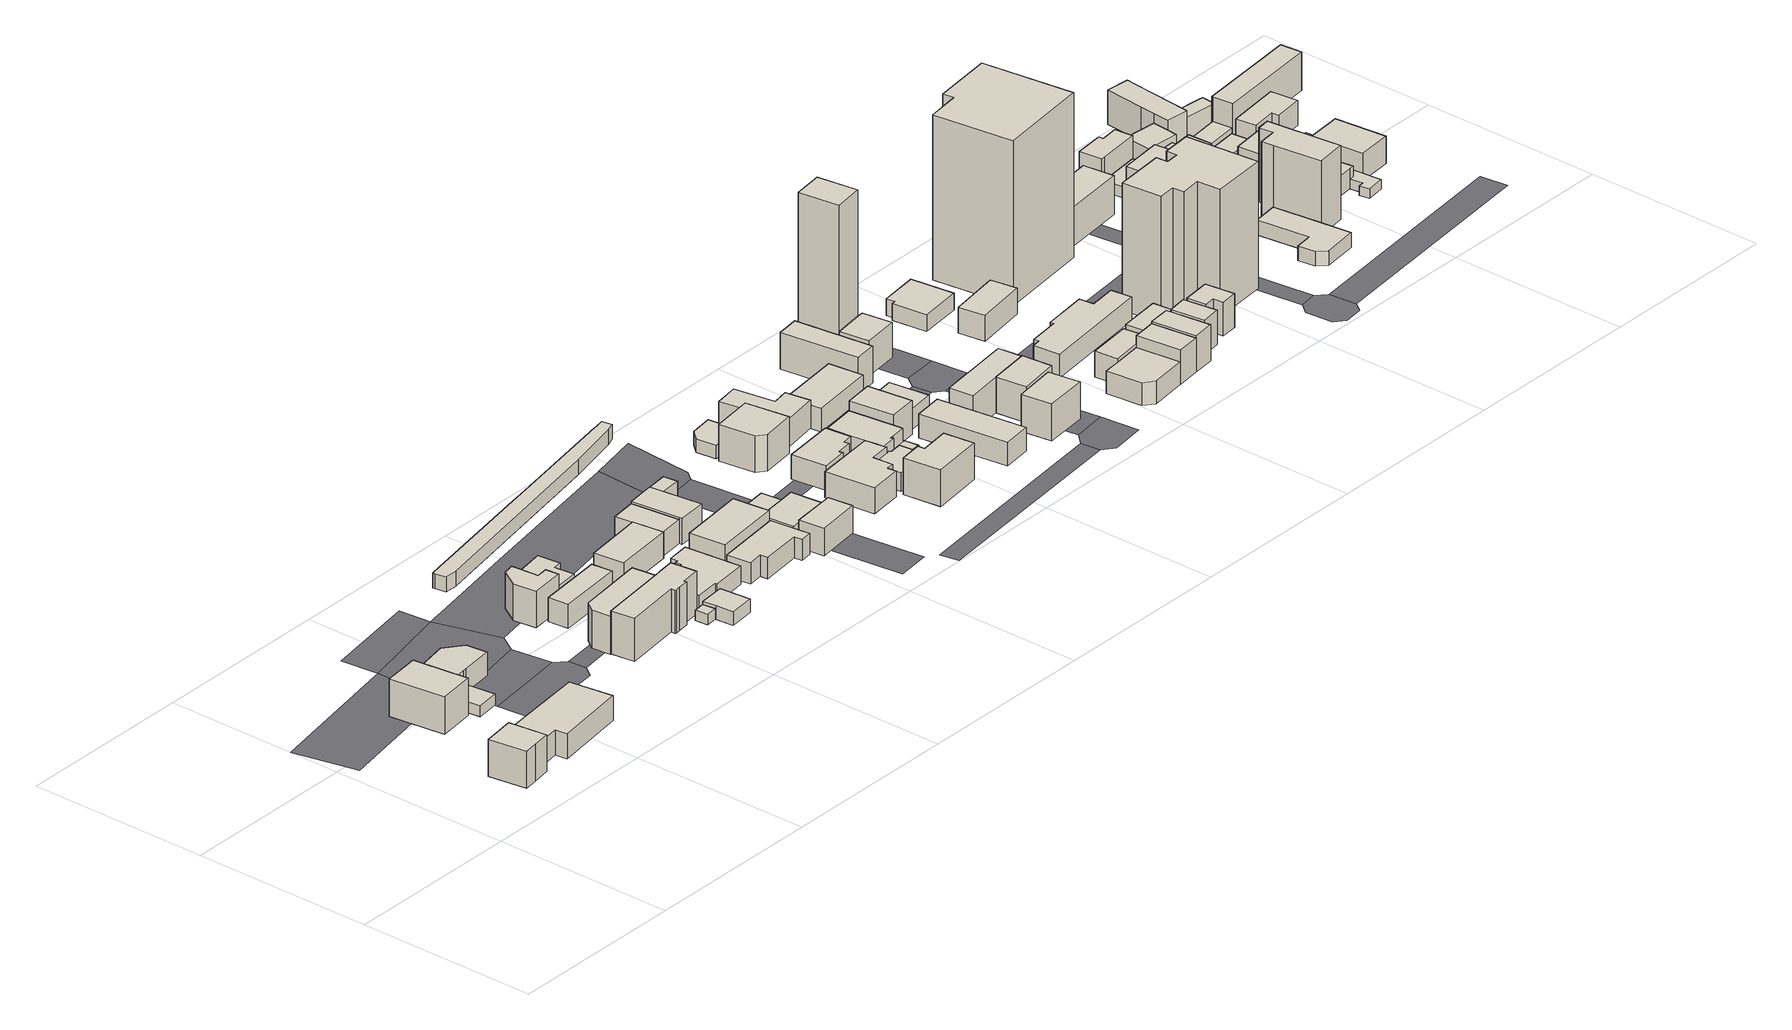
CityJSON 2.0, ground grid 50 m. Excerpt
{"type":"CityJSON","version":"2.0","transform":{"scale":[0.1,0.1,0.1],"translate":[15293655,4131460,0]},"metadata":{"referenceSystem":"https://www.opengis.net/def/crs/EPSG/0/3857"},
"CityObjects":{
"building1":{"type":"Building","attributes":{"measured_height":10.3,"year_of_construction":1984,"storeys_above_ground":3,"usage":"住宅","districts_and_zones_type":"商業地域"},"geometry":[{"type":"Solid","lod":"1","boundaries":[[[[0,1,2,3,4]],[[0,4,5,6]],[[4,3,7,5]],[[3,2,8,7]],[[2,1,9,8]],[[1,0,6,9]],[[6,5,7,8,9]]]]}]},
"building2":{"type":"Building","attributes":{"measured_height":10.4,"year_of_construction":1974,"storeys_above_ground":3,"usage":"店舗等併用住宅","districts_and_zones_type":"商業地域"},"geometry":[{"type":"Solid","lod":"1","boundaries":[[[[10,11,12,13]],[[10,13,14,15]],[[13,12,16,14]],[[12,11,17,16]],[[11,10,15,17]],[[15,14,16,17]]]]}]},
"building3":{"type":"Building","attributes":{"measured_height":7.7},"geometry":[{"type":"Solid","lod":"1","boundaries":[[[[18,19,20,21,22,23]],[[18,23,24,25]],[[23,22,26,24]],[[22,21,27,26]],[[21,20,28,27]],[[20,19,29,28]],[[19,18,25,29]],[[25,24,26,27,28,29]]]]}]},
"building4":{"type":"Building","attributes":{"measured_height":2.8,"storeys_above_ground":1,"usage":"住宅","districts_and_zones_type":"商業地域"},"geometry":[{"type":"Solid","lod":"1","boundaries":[[[[30,31,32,33,34]],[[30,34,35,36]],[[34,33,37,35]],[[33,32,38,37]],[[32,31,39,38]],[[31,30,36,39]],[[36,35,37,38,39]]]]}]},
"building5":{"type":"Building","attributes":{"measured_height":7.3},"geometry":[{"type":"Solid","lod":"1","boundaries":[[[[40,41,42,43,44,45,46,47,48]],[[40,48,49,50]],[[48,47,51,49]],[[47,46,52,51]],[[46,45,53,52]],[[45,44,54,53]],[[44,43,55,54]],[[43,42,56,55]],[[42,41,57,56]],[[41,40,50,57]],[[50,49,51,52,53,54,55,56,57]]]]}]},
"building6":{"type":"Building","attributes":{"measured_height":10.1,"storeys_above_ground":3,"usage":"商業施設","districts_and_zones_type":"商業地域"},"geometry":[{"type":"Solid","lod":"1","boundaries":[[[[58,59,60,61,62,63,64]],[[58,64,65,66]],[[64,63,67,65]],[[63,62,68,67]],[[62,61,69,68]],[[61,60,70,69]],[[60,59,71,70]],[[59,58,66,71]],[[66,65,67,68,69,70,71]]]]}]},
"building7":{"type":"Building","attributes":{"measured_height":11.2},"geometry":[{"type":"Solid","lod":"1","boundaries":[[[[72,73,74,75,76,77]],[[72,77,78,79]],[[77,76,80,78]],[[76,75,81,80]],[[75,74,82,81]],[[74,73,83,82]],[[73,72,79,83]],[[79,78,80,81,82,83]]]]}]},
"building8":{"type":"Building","attributes":{"measured_height":12.2},"geometry":[{"type":"Solid","lod":"1","boundaries":[[[[84,85,86,87,88,89,90,91,92,93,94,95]],[[84,95,96,97]],[[95,94,98,96]],[[94,93,99,98]],[[93,92,100,99]],[[92,91,101,100]],[[91,90,102,101]],[[90,89,103,102]],[[89,88,104,103]],[[88,87,105,104]],[[87,86,106,105]],[[86,85,107,106]],[[85,84,97,107]],[[97,96,98,99,100,101,102,103,104,105,106,107]]]]}]},
"building9":{"type":"Building","attributes":{"measured_height":7.1,"year_of_construction":2014,"storeys_above_ground":2,"usage":"共同住宅","districts_and_zones_type":"商業地域"},"geometry":[{"type":"Solid","lod":"1","boundaries":[[[[108,109,110,111]],[[108,111,112,113]],[[111,110,114,112]],[[110,109,115,114]],[[109,108,113,115]],[[113,112,114,115]]]]}]},
"building10":{"type":"Building","attributes":{"measured_height":9.9,"year_of_construction":1970,"storeys_above_ground":2,"usage":"住宅","districts_and_zones_type":"商業地域"},"geometry":[{"type":"Solid","lod":"1","boundaries":[[[[116,117,118,119,120,121,122,123]],[[116,123,124,125]],[[123,122,126,124]],[[122,121,127,126]],[[121,120,128,127]],[[120,119,129,128]],[[119,118,130,129]],[[118,117,131,130]],[[117,116,125,131]],[[125,124,126,127,128,129,130,131]]]]}]},
"building11":{"type":"Building","attributes":{"measured_height":3.2},"geometry":[{"type":"Solid","lod":"1","boundaries":[[[[132,133,134,135]],[[132,135,136,137]],[[135,134,138,136]],[[134,133,139,138]],[[133,132,137,139]],[[137,136,138,139]]]]}]},
"building12":{"type":"Building","attributes":{"measured_height":3.8,"year_of_construction":1967,"storeys_above_ground":2,"usage":"店舗等併用住宅","districts_and_zones_type":"商業地域"},"geometry":[{"type":"Solid","lod":"1","boundaries":[[[[140,141,142,143,144]],[[140,144,145,146]],[[144,143,147,145]],[[143,142,148,147]],[[142,141,149,148]],[[141,140,146,149]],[[146,145,147,148,149]]]]}]},
"building13":{"type":"Building","attributes":{"measured_height":7.5,"year_of_construction":1962,"storeys_above_ground":1,"usage":"店舗等併用住宅","districts_and_zones_type":"商業地域"},"geometry":[{"type":"Solid","lod":"1","boundaries":[[[[150,151,152,153,154,155,156,157,158,159]],[[150,159,160,161]],[[159,158,162,160]],[[158,157,163,162]],[[157,156,164,163]],[[156,155,165,164]],[[155,154,166,165]],[[154,153,167,166]],[[153,152,168,167]],[[152,151,169,168]],[[151,150,161,169]],[[161,160,162,163,164,165,166,167,168,169]]]]}]},
"building14":{"type":"Building","attributes":{"measured_height":7.8,"year_of_construction":1957,"storeys_above_ground":2,"usage":"店舗等併用住宅","districts_and_zones_type":"商業地域"},"geometry":[{"type":"Solid","lod":"1","boundaries":[[[[170,171,172,173]],[[170,173,174,175]],[[173,172,176,174]],[[172,171,177,176]],[[171,170,175,177]],[[175,174,176,177]]]]}]},
"building15":{"type":"Building","attributes":{"measured_height":14.4},"geometry":[{"type":"Solid","lod":"1","boundaries":[[[[178,179,180,181,182,183,184,185,186,187,188,189,190]],[[178,190,191,192]],[[190,189,193,191]],[[189,188,194,193]],[[188,187,195,194]],[[187,186,196,195]],[[186,185,197,196]],[[185,184,198,197]],[[184,183,199,198]],[[183,182,200,199]],[[182,181,201,200]],[[181,180,202,201]],[[180,179,203,202]],[[179,178,192,203]],[[192,191,193,194,195,196,197,198,199,200,201,202,203]]]]}]},
"building16":{"type":"Building","attributes":{"measured_height":7.4,"year_of_construction":1986,"storeys_above_ground":2,"usage":"住宅","districts_and_zones_type":"商業地域"},"geometry":[{"type":"Solid","lod":"1","boundaries":[[[[204,205,206,207]],[[204,207,208,209]],[[207,206,210,208]],[[206,205,211,210]],[[205,204,209,211]],[[209,208,210,211]]]]}]},
"building17":{"type":"Building","attributes":{"measured_height":7.7},"geometry":[{"type":"Solid","lod":"1","boundaries":[[[[212,213,214,215,216,217,218,219]],[[212,219,220,221]],[[219,218,222,220]],[[218,217,223,222]],[[217,216,224,223]],[[216,215,225,224]],[[215,214,226,225]],[[214,213,227,226]],[[213,212,221,227]],[[221,220,222,223,224,225,226,227]]]]}]},
"building18":{"type":"Building","attributes":{"measured_height":9.4},"geometry":[{"type":"Solid","lod":"1","boundaries":[[[[228,229,230,231]],[[228,231,232,233]],[[231,230,234,232]],[[230,229,235,234]],[[229,228,233,235]],[[233,232,234,235]]]]}]},
"building19":{"type":"Building","attributes":{"measured_height":8,"year_of_construction":1985,"storeys_above_ground":2,"usage":"住宅","districts_and_zones_type":"商業地域"},"geometry":[{"type":"Solid","lod":"1","boundaries":[[[[236,237,204,207,238]],[[236,238,239,240]],[[238,207,241,239]],[[207,204,242,241]],[[204,237,243,242]],[[237,236,240,243]],[[240,239,241,242,243]]]]}]},
"building20":{"type":"Building","attributes":{"measured_height":5.8,"storeys_above_ground":1,"usage":"住宅","districts_and_zones_type":"商業地域"},"geometry":[{"type":"Solid","lod":"1","boundaries":[[[[244,245,246,247]],[[244,247,248,249]],[[247,246,250,248]],[[246,245,251,250]],[[245,244,249,251]],[[249,248,250,251]]]]}]},
"building21":{"type":"Building","attributes":{"measured_height":8.7,"year_of_construction":2015,"storeys_above_ground":2,"usage":"住宅","districts_and_zones_type":"商業地域"},"geometry":[{"type":"Solid","lod":"1","boundaries":[[[[252,253,254,255]],[[252,255,256,257]],[[255,254,258,256]],[[254,253,259,258]],[[253,252,257,259]],[[257,256,258,259]]]]}]},
"building22":{"type":"Building","attributes":{"measured_height":6.9,"year_of_construction":1960,"storeys_above_ground":2,"usage":"住宅","districts_and_zones_type":"商業地域"},"geometry":[{"type":"Solid","lod":"1","boundaries":[[[[260,261,262,263,264,265]],[[260,265,266,267]],[[265,264,268,266]],[[264,263,269,268]],[[263,262,270,269]],[[262,261,271,270]],[[261,260,267,271]],[[267,266,268,269,270,271]]]]}]},
"building23":{"type":"Building","attributes":{"measured_height":5.5,"year_of_construction":1975,"storeys_above_ground":1,"usage":"住宅","districts_and_zones_type":"商業地域"},"geometry":[{"type":"Solid","lod":"1","boundaries":[[[[264,263,272,273]],[[264,273,274,275]],[[273,272,276,274]],[[272,263,277,276]],[[263,264,275,277]],[[275,274,276,277]]]]}]},
"building24":{"type":"Building","attributes":{"measured_height":7.3,"year_of_construction":1969,"storeys_above_ground":2,"usage":"商業施設","districts_and_zones_type":"商業地域"},"geometry":[{"type":"Solid","lod":"1","boundaries":[[[[278,279,280,281,282,283,284,285,286,287]],[[278,287,288,289]],[[287,286,290,288]],[[286,285,291,290]],[[285,284,292,291]],[[284,283,293,292]],[[283,282,294,293]],[[282,281,295,294]],[[281,280,296,295]],[[280,279,297,296]],[[279,278,289,297]],[[289,288,290,291,292,293,294,295,296,297]]]]}]},
"building25":{"type":"Building","attributes":{"measured_height":12.4,"year_of_construction":1990,"storeys_above_ground":3,"usage":"店舗等併用住宅","districts_and_zones_type":"商業地域"},"geometry":[{"type":"Solid","lod":"1","boundaries":[[[[298,299,300,301,302]],[[298,302,303,304]],[[302,301,305,303]],[[301,300,306,305]],[[300,299,307,306]],[[299,298,304,307]],[[304,303,305,306,307]]]]}]},
"building26":{"type":"Building","attributes":{"measured_height":7.2,"year_of_construction":1997,"storeys_above_ground":2,"usage":"住宅","districts_and_zones_type":"商業地域"},"geometry":[{"type":"Solid","lod":"1","boundaries":[[[[308,309,310,311,312,313,314,315,316]],[[308,316,317,318]],[[316,315,319,317]],[[315,314,320,319]],[[314,313,321,320]],[[313,312,322,321]],[[312,311,323,322]],[[311,310,324,323]],[[310,309,325,324]],[[309,308,318,325]],[[318,317,319,320,321,322,323,324,325]]]]}]},
"building27":{"type":"Building","attributes":{"measured_height":3.9,"year_of_construction":2000,"storeys_above_ground":1,"usage":"住宅","districts_and_zones_type":"商業地域"},"geometry":[{"type":"Solid","lod":"1","boundaries":[[[[326,327,328,329,330]],[[326,330,331,332]],[[330,329,333,331]],[[329,328,334,333]],[[328,327,335,334]],[[327,326,332,335]],[[332,331,333,334,335]]]]}]},
"building28":{"type":"Building","attributes":{"measured_height":10.5,"year_of_construction":1986,"storeys_above_ground":3,"usage":"住宅","districts_and_zones_type":"商業地域"},"geometry":[{"type":"Solid","lod":"1","boundaries":[[[[336,337,338,339,340,341]],[[336,341,342,343]],[[341,340,344,342]],[[340,339,345,344]],[[339,338,346,345]],[[338,337,347,346]],[[337,336,343,347]],[[343,342,344,345,346,347]]]]}]},
"building29":{"type":"Building","attributes":{"measured_height":7.2},"geometry":[{"type":"Solid","lod":"1","boundaries":[[[[348,349,350,351,352,353,354,355,356,357]],[[348,357,358,359]],[[357,356,360,358]],[[356,355,361,360]],[[355,354,362,361]],[[354,353,363,362]],[[353,352,364,363]],[[352,351,365,364]],[[351,350,366,365]],[[350,349,367,366]],[[349,348,359,367]],[[359,358,360,361,362,363,364,365,366,367]]]]}]},
"building30":{"type":"Building","attributes":{"measured_height":8.2},"geometry":[{"type":"Solid","lod":"1","boundaries":[[[[368,369,370,371,372,373,374,375,376,377,378]],[[368,378,379,380]],[[378,377,381,379]],[[377,376,382,381]],[[376,375,288,382]],[[375,374,289,288]],[[374,373,297,289]],[[373,372,383,297]],[[372,371,384,383]],[[371,370,385,384]],[[370,369,386,385]],[[369,368,380,386]],[[380,379,381,382,288,289,297,383,384,385,386]]]]}]},
"building31":{"type":"Building","attributes":{"measured_height":8.1,"year_of_construction":2000,"storeys_above_ground":2,"usage":"住宅","districts_and_zones_type":"商業地域"},"geometry":[{"type":"Solid","lod":"1","boundaries":[[[[387,388,389,390,391,392]],[[387,392,393,394]],[[392,391,395,393]],[[391,390,396,395]],[[390,389,397,396]],[[389,388,398,397]],[[388,387,394,398]],[[394,393,395,396,397,398]]]]}]},
"building32":{"type":"Building","attributes":{"measured_height":4.6,"storeys_above_ground":1,"usage":"住宅","districts_and_zones_type":"商業地域"},"geometry":[{"type":"Solid","lod":"1","boundaries":[[[[399,400,401,402,403]],[[399,403,404,405]],[[403,402,406,404]],[[402,401,407,406]],[[401,400,408,407]],[[400,399,405,408]],[[405,404,406,407,408]]]]}]},
"building33":{"type":"Building","attributes":{"measured_height":11.5,"year_of_construction":1985,"storeys_above_ground":4,"usage":"住宅","districts_and_zones_type":"商業地域"},"geometry":[{"type":"Solid","lod":"1","boundaries":[[[[409,410,411,412,413,414]],[[409,414,415,416]],[[414,413,417,415]],[[413,412,418,417]],[[412,411,419,418]],[[411,410,420,419]],[[410,409,416,420]],[[416,415,417,418,419,420]]]]}]},
"building34":{"type":"Building","attributes":{"measured_height":7.2,"year_of_construction":1997,"storeys_above_ground":2,"usage":"共同住宅","districts_and_zones_type":"商業地域"},"geometry":[{"type":"Solid","lod":"1","boundaries":[[[[421,422,423,424]],[[421,424,425,426]],[[424,423,427,425]],[[423,422,428,427]],[[422,421,426,428]],[[426,425,427,428]]]]}]},
"building35":{"type":"Building","attributes":{"measured_height":6.5,"storeys_above_ground":2,"usage":"文教厚生施設","districts_and_zones_type":"商業地域"},"geometry":[{"type":"Solid","lod":"1","boundaries":[[[[429,430,431,432]],[[429,432,433,434]],[[432,431,435,433]],[[431,430,436,435]],[[430,429,434,436]],[[434,433,435,436]]]]}]},
"building36":{"type":"Building","attributes":{"measured_height":6.7,"year_of_construction":1958,"storeys_above_ground":2,"usage":"住宅","districts_and_zones_type":"商業地域"},"geometry":[{"type":"Solid","lod":"1","boundaries":[[[[437,410,409,438]],[[437,438,439,440]],[[438,409,441,439]],[[409,410,442,441]],[[410,437,440,442]],[[440,439,441,442]]]]}]},
"building37":{"type":"Building","attributes":{"measured_height":11.5},"geometry":[{"type":"Solid","lod":"1","boundaries":[[[[443,444,445,446]],[[443,446,447,448]],[[446,445,449,447]],[[445,444,450,449]],[[444,443,448,450]],[[448,447,449,450]]]]}]},
"building38":{"type":"Building","attributes":{"measured_height":10.1,"year_of_construction":1980,"storeys_above_ground":3,"usage":"住宅","districts_and_zones_type":"商業地域"},"geometry":[{"type":"Solid","lod":"1","boundaries":[[[[451,452,453,454]],[[451,454,455,456]],[[454,453,457,455]],[[453,452,458,457]],[[452,451,456,458]],[[456,455,457,458]]]]}]},
"building39":{"type":"Building","attributes":{"measured_height":12.1,"year_of_construction":1974,"storeys_above_ground":3,"usage":"文教厚生施設","districts_and_zones_type":"商業地域"},"geometry":[{"type":"Solid","lod":"1","boundaries":[[[[459,460,461,462,463]],[[459,463,464,465]],[[463,462,466,464]],[[462,461,467,466]],[[461,460,468,467]],[[460,459,465,468]],[[465,464,466,467,468]]]]}]},
"building40":{"type":"Building","attributes":{"measured_height":10,"year_of_construction":1981,"storeys_above_ground":3,"usage":"住宅","districts_and_zones_type":"商業地域"},"geometry":[{"type":"Solid","lod":"1","boundaries":[[[[469,470,460,459]],[[469,459,471,472]],[[459,460,473,471]],[[460,470,474,473]],[[470,469,472,474]],[[472,471,473,474]]]]}]},
"building41":{"type":"Building","attributes":{"measured_height":10.7,"year_of_construction":2017,"storeys_above_ground":3,"usage":"住宅","districts_and_zones_type":"商業地域"},"geometry":[{"type":"Solid","lod":"1","boundaries":[[[[475,476,477,478,479]],[[475,479,480,481]],[[479,478,482,480]],[[478,477,483,482]],[[477,476,484,483]],[[476,475,481,484]],[[481,480,482,483,484]]]]}]},
"building42":{"type":"Building","attributes":{"measured_height":43.6},"geometry":[{"type":"Solid","lod":"1","boundaries":[[[[485,486,487,488]],[[485,488,489,490]],[[488,487,491,489]],[[487,486,492,491]],[[486,485,490,492]],[[490,489,491,492]]]]}]},
"building43":{"type":"Building","attributes":{"measured_height":6.8},"geometry":[{"type":"Solid","lod":"1","boundaries":[[[[493,494,495,496,497,498]],[[493,498,499,500]],[[498,497,501,499]],[[497,496,502,501]],[[496,495,503,502]],[[495,494,504,503]],[[494,493,500,504]],[[500,499,501,502,503,504]]]]}]},
"building44":{"type":"Building","attributes":{"measured_height":7.7},"geometry":[{"type":"Solid","lod":"1","boundaries":[[[[505,506,507,508,509]],[[505,509,510,511]],[[509,508,512,510]],[[508,507,513,512]],[[507,506,514,513]],[[506,505,511,514]],[[511,510,512,513,514]]]]}]},
"building45":{"type":"Building","attributes":{"measured_height":9.7,"year_of_construction":1965,"storeys_above_ground":2,"usage":"商業施設","districts_and_zones_type":"商業地域"},"geometry":[{"type":"Solid","lod":"1","boundaries":[[[[515,516,517,506,505,518,519]],[[515,519,520,521]],[[519,518,522,520]],[[518,505,523,522]],[[505,506,524,523]],[[506,517,525,524]],[[517,516,526,525]],[[516,515,521,526]],[[521,520,522,523,524,525,526]]]]}]},
"building46":{"type":"Building","attributes":{"measured_height":6,"year_of_construction":1948,"storeys_above_ground":1,"usage":"住宅","districts_and_zones_type":"商業地域"},"geometry":[{"type":"Solid","lod":"1","boundaries":[[[[527,528,529,530,531,532]],[[527,532,533,534]],[[532,531,535,533]],[[531,530,536,535]],[[530,529,537,536]],[[529,528,538,537]],[[528,527,534,538]],[[534,533,535,536,537,538]]]]}]},
"building47":{"type":"Building","attributes":{"measured_height":8},"geometry":[{"type":"Solid","lod":"1","boundaries":[[[[539,540,541,542]],[[539,542,543,544]],[[542,541,545,543]],[[541,540,546,545]],[[540,539,544,546]],[[544,543,545,546]]]]}]},
"building48":{"type":"Building","attributes":{"measured_height":7},"geometry":[{"type":"Solid","lod":"1","boundaries":[[[[547,548,549,550,551,552,553,554,555,556]],[[547,556,557,558]],[[556,555,559,557]],[[555,554,560,559]],[[554,553,561,560]],[[553,552,562,561]],[[552,551,563,562]],[[551,550,564,563]],[[550,549,565,564]],[[549,548,566,565]],[[548,547,558,566]],[[558,557,559,560,561,562,563,564,565,566]]]]}]},
"building49":{"type":"Building","attributes":{"measured_height":11.6,"year_of_construction":1985,"storeys_above_ground":3,"usage":"住宅","districts_and_zones_type":"商業地域"},"geometry":[{"type":"Solid","lod":"1","boundaries":[[[[567,515,519,568]],[[568,519,569,570]],[[519,515,571,569]],[[515,567,572,571]],[[567,568,570,572]],[[570,569,571,572]]]]}]},
"building50":{"type":"Building","attributes":{"measured_height":10.6},"geometry":[{"type":"Solid","lod":"1","boundaries":[[[[573,574,575,576,577,578]],[[573,578,579,580]],[[578,577,581,579]],[[577,576,582,581]],[[576,575,583,582]],[[575,574,584,583]],[[574,573,580,584]],[[580,579,581,582,583,584]]]]}]},
"building51":{"type":"Building","attributes":{"measured_height":9.9,"year_of_construction":2019,"storeys_above_ground":3,"usage":"住宅","districts_and_zones_type":"商業地域"},"geometry":[{"type":"Solid","lod":"1","boundaries":[[[[585,586,587,588]],[[585,588,589,590]],[[588,587,591,589]],[[587,586,592,591]],[[586,585,590,592]],[[590,589,591,592]]]]}]},
"building52":{"type":"Building","attributes":{"measured_height":9.6},"geometry":[{"type":"Solid","lod":"1","boundaries":[[[[593,594,595,596,597,598]],[[593,598,599,600]],[[598,597,601,599]],[[597,596,602,601]],[[596,595,603,602]],[[595,594,604,603]],[[594,593,600,604]],[[600,599,601,602,603,604]]]]}]},
"building53":{"type":"Building","attributes":{"measured_height":45.4,"year_of_construction":2018,"storeys_above_ground":14,"usage":"店舗等併用共同住宅","districts_and_zones_type":"商業地域"},"geometry":[{"type":"Solid","lod":"1","boundaries":[[[[605,606,607,608,609,610]],[[605,610,611,612]],[[610,609,613,611]],[[609,608,614,613]],[[608,607,615,614]],[[607,606,616,615]],[[606,605,612,616]],[[612,611,613,614,615,616]]]]}]},
"building54":{"type":"Building","attributes":{"measured_height":37.6,"year_of_construction":1997,"storeys_above_ground":12,"usage":"店舗等併用共同住宅","districts_and_zones_type":"商業地域"},"geometry":[{"type":"Solid","lod":"1","boundaries":[[[[617,618,619,620,621,622,623,624,625,626,627,628]],[[617,628,629,630]],[[628,627,631,629]],[[627,626,632,631]],[[626,625,633,632]],[[625,624,634,633]],[[624,623,635,634]],[[623,622,636,635]],[[622,621,637,636]],[[621,620,638,637]],[[620,619,639,638]],[[619,618,640,639]],[[618,617,630,640]],[[630,629,631,632,633,634,635,636,637,638,639,640]]]]}]},
"building55":{"type":"Building","attributes":{"measured_height":11.9,"storeys_above_ground":1,"usage":"店舗等併用共同住宅","districts_and_zones_type":"商業地域"},"geometry":[{"type":"Solid","lod":"1","boundaries":[[[[641,642,643,644]],[[641,644,645,646]],[[644,643,647,645]],[[643,642,648,647]],[[642,641,646,648]],[[646,645,647,648]]]]}]},
"building56":{"type":"Building","attributes":{"measured_height":11.4,"year_of_construction":1981,"storeys_above_ground":3,"usage":"住宅","districts_and_zones_type":"商業地域"},"geometry":[{"type":"Solid","lod":"1","boundaries":[[[[649,650,651,652]],[[649,652,653,654]],[[652,651,655,653]],[[651,650,656,655]],[[650,649,654,656]],[[654,653,655,656]]]]}]},
"building57":{"type":"Building","attributes":{"measured_height":21.3},"geometry":[{"type":"Solid","lod":"1","boundaries":[[[[657,658,659,660,661,662,663,664,665,666]],[[657,666,667,668]],[[666,665,669,667]],[[665,664,670,669]],[[664,663,671,670]],[[663,662,672,671]],[[662,661,673,672]],[[661,660,674,673]],[[660,659,675,674]],[[659,658,676,675]],[[658,657,668,676]],[[668,667,669,670,671,672,673,674,675,676]]]]}]},
"building58":{"type":"Building","attributes":{"measured_height":4.5,"year_of_construction":1972,"storeys_above_ground":1,"usage":"運輸倉庫施設","districts_and_zones_type":"商業地域"},"geometry":[{"type":"Solid","lod":"1","boundaries":[[[[677,678,679,680,681,682,683,684]],[[677,684,685,686]],[[684,683,687,685]],[[683,682,688,687]],[[682,681,689,688]],[[681,680,690,689]],[[680,679,691,690]],[[679,678,692,691]],[[678,677,686,692]],[[686,685,687,688,689,690,691,692]]]]}]},
"building59":{"type":"Building","attributes":{"measured_height":9.7},"geometry":[{"type":"Solid","lod":"1","boundaries":[[[[693,694,695,696,697]],[[693,697,698,699]],[[697,696,700,698]],[[696,695,701,700]],[[695,694,702,701]],[[694,693,699,702]],[[699,698,700,701,702]]]]}]},
"building60":{"type":"Building","attributes":{"measured_height":7.4},"geometry":[{"type":"Solid","lod":"1","boundaries":[[[[703,704,705,706]],[[703,706,707,708]],[[706,705,709,707]],[[705,704,710,709]],[[704,703,708,710]],[[708,707,709,710]]]]}]},
"building61":{"type":"Building","attributes":{"measured_height":11.4,"year_of_construction":1980,"storeys_above_ground":3,"usage":"住宅","districts_and_zones_type":"商業地域"},"geometry":[{"type":"Solid","lod":"1","boundaries":[[[[711,712,713,714,715,716,717]],[[711,717,718,719]],[[717,716,720,718]],[[716,715,721,720]],[[715,714,722,721]],[[714,713,723,722]],[[713,712,724,723]],[[712,711,719,724]],[[719,718,720,721,722,723,724]]]]}]},
"building62":{"type":"Building","attributes":{"measured_height":26.2,"year_of_construction":1990,"storeys_above_ground":7,"usage":"共同住宅","districts_and_zones_type":"商業地域"},"geometry":[{"type":"Solid","lod":"1","boundaries":[[[[725,726,727,728,729,730,731,732,733]],[[725,733,734,735]],[[733,732,736,734]],[[732,731,737,736]],[[731,730,738,737]],[[730,729,739,738]],[[729,728,740,739]],[[728,727,741,740]],[[727,726,742,741]],[[726,725,735,742]],[[735,734,736,737,738,739,740,741,742]]]]}]},
"building63":{"type":"Building","attributes":{"measured_height":8.1},"geometry":[{"type":"Solid","lod":"1","boundaries":[[[[743,744,745,746,747,748,749,750]],[[743,750,751,752]],[[750,749,753,751]],[[749,748,754,753]],[[748,747,755,754]],[[747,746,756,755]],[[746,745,757,756]],[[745,744,758,757]],[[744,743,752,758]],[[752,751,753,754,755,756,757,758]]]]}]},
"building64":{"type":"Building","attributes":{"measured_height":2.8,"storeys_above_ground":1,"usage":"商業施設","districts_and_zones_type":"商業地域"},"geometry":[{"type":"Solid","lod":"1","boundaries":[[[[759,760,761,762]],[[759,762,763,764]],[[762,761,765,763]],[[761,760,766,765]],[[760,759,764,766]],[[764,763,765,766]]]]}]},
"building65":{"type":"Building","attributes":{"measured_height":7.2,"year_of_construction":1960,"storeys_above_ground":2,"usage":"住宅","districts_and_zones_type":"商業地域"},"geometry":[{"type":"Solid","lod":"1","boundaries":[[[[767,768,769,770,771]],[[767,771,772,773]],[[771,770,774,772]],[[770,769,775,774]],[[769,768,776,775]],[[768,767,773,776]],[[773,772,774,775,776]]]]}]},
"building66":{"type":"Building","attributes":{"measured_height":16.4},"geometry":[{"type":"Solid","lod":"1","boundaries":[[[[777,778,779,780,781,782,783,784,785]],[[777,785,786,787]],[[785,784,788,786]],[[784,783,789,788]],[[783,782,790,789]],[[782,781,791,790]],[[781,780,792,791]],[[780,779,793,792]],[[779,778,794,793]],[[778,777,787,794]],[[787,786,788,789,790,791,792,793,794]]]]}]},
"building67":{"type":"Building","attributes":{"measured_height":4,"storeys_above_ground":1,"usage":"住宅","districts_and_zones_type":"商業地域"},"geometry":[{"type":"Solid","lod":"1","boundaries":[[[[795,796,797,798]],[[795,798,799,800]],[[798,797,801,799]],[[797,796,802,801]],[[796,795,800,802]],[[800,799,801,802]]]]}]},
"building68":{"type":"Building","attributes":{"measured_height":7.2,"year_of_construction":1965,"storeys_above_ground":2,"usage":"住宅","districts_and_zones_type":"商業地域"},"geometry":[{"type":"Solid","lod":"1","boundaries":[[[[803,804,805,806,807,808]],[[803,808,809,810]],[[808,807,811,809]],[[807,806,812,811]],[[806,805,813,812]],[[805,804,814,813]],[[804,803,810,814]],[[810,809,811,812,813,814]]]]}]},
"building69":{"type":"Building","attributes":{"measured_height":3.9,"storeys_above_ground":1,"usage":"住宅","districts_and_zones_type":"商業地域"},"geometry":[{"type":"Solid","lod":"1","boundaries":[[[[815,816,817,818,819,780,779,778,820]],[[815,820,821,822]],[[820,778,823,821]],[[778,779,824,823]],[[779,780,825,824]],[[780,819,826,825]],[[819,818,827,826]],[[818,817,828,827]],[[817,816,829,828]],[[816,815,822,829]],[[822,821,823,824,825,826,827,828,829]]]]}]},
"building70":{"type":"Building","attributes":{"measured_height":4.1,"year_of_construction":2000,"storeys_above_ground":1,"usage":"住宅","districts_and_zones_type":"商業地域"},"geometry":[{"type":"Solid","lod":"1","boundaries":[[[[830,831,832,833]],[[830,833,834,835]],[[833,832,836,834]],[[832,831,837,836]],[[831,830,835,837]],[[835,834,836,837]]]]}]},
"building71":{"type":"Building","attributes":{"measured_height":10.1,"year_of_construction":2014,"storeys_above_ground":3,"usage":"業務施設","districts_and_zones_type":"商業地域"},"geometry":[{"type":"Solid","lod":"1","boundaries":[[[[838,839,840,841,842,843,768,767,844,845,846]],[[838,846,847,848]],[[846,845,849,847]],[[845,844,850,849]],[[844,767,851,850]],[[767,768,852,851]],[[768,843,853,852]],[[843,842,854,853]],[[842,841,855,854]],[[841,840,856,855]],[[840,839,857,856]],[[839,838,848,857]],[[848,847,849,850,851,852,853,854,855,856,857]]]]}]},
"building72":{"type":"Building","attributes":{"measured_height":8.5,"storeys_above_ground":1,"usage":"住宅","districts_and_zones_type":"商業地域"},"geometry":[{"type":"Solid","lod":"1","boundaries":[[[[858,859,860,861,862]],[[858,862,863,864]],[[862,861,865,863]],[[861,860,866,865]],[[860,859,867,866]],[[859,858,864,867]],[[864,863,865,866,867]]]]}]},
"building73":{"type":"Building","attributes":{"measured_height":8.4},"geometry":[{"type":"Solid","lod":"1","boundaries":[[[[868,869,870,871]],[[868,871,872,873]],[[871,870,874,872]],[[870,869,875,874]],[[869,868,873,875]],[[873,872,874,875]]]]}]},
"building74":{"type":"Building","attributes":{"measured_height":4.9},"geometry":[{"type":"Solid","lod":"1","boundaries":[[[[876,877,878,879]],[[876,879,880,881]],[[879,878,882,880]],[[878,877,883,882]],[[877,876,881,883]],[[881,880,882,883]]]]}]},
"building75":{"type":"Building","attributes":{"measured_height":7.7,"year_of_construction":1959,"storeys_above_ground":2,"usage":"住宅","districts_and_zones_type":"商業地域"},"geometry":[{"type":"Solid","lod":"1","boundaries":[[[[884,885,886,887,888,889]],[[884,889,890,891]],[[889,888,892,890]],[[888,887,893,892]],[[887,886,894,893]],[[886,885,895,894]],[[885,884,891,895]],[[891,890,892,893,894,895]]]]}]},
"building76":{"type":"Building","attributes":{"measured_height":10.6,"year_of_construction":1989,"storeys_above_ground":3,"usage":"商業施設","districts_and_zones_type":"商業地域"},"geometry":[{"type":"Solid","lod":"1","boundaries":[[[[896,897,898,899,900,901]],[[896,901,902,903]],[[901,900,904,902]],[[900,899,905,904]],[[899,898,906,905]],[[898,897,907,906]],[[897,896,903,907]],[[903,902,904,905,906,907]]]]}]},
"road1":{"type":"Road","geometry":[{"type":"MultiSurface","lod":"1","boundaries":[[[908,909,910,911,912]]]}]},
"road2":{"type":"Road","geometry":[{"type":"MultiSurface","lod":"1","boundaries":[[[913,914,915,916,917,918]]]}]},
"road3":{"type":"Road","geometry":[{"type":"MultiSurface","lod":"1","boundaries":[[[914,919,920,915]]]}]},
"road4":{"type":"Road","geometry":[{"type":"MultiSurface","lod":"1","boundaries":[[[921,922,909,908,920,919]]]}]},
"road5":{"type":"Road","geometry":[{"type":"MultiSurface","lod":"1","boundaries":[[[922,923,924,909]]]}]},
"road6":{"type":"Road","geometry":[{"type":"MultiSurface","lod":"1","boundaries":[[[925,926,913,918,927]]]}]},
"road7":{"type":"Road","geometry":[{"type":"MultiSurface","lod":"1","boundaries":[[[928,929,930,931,932,922,921,933,934]]]}]},
"road8":{"type":"Road","geometry":[{"type":"MultiSurface","lod":"1","boundaries":[[[935,936,937,938,939,940]]]}]},
"road9":{"type":"Road","geometry":[{"type":"MultiSurface","lod":"1","boundaries":[[[941,942,943,926,925,937,936,944]]]}]},
"road10":{"type":"Road","geometry":[{"type":"MultiSurface","lod":"1","boundaries":[[[942,945,946,943]]]}]},
"road11":{"type":"Road","geometry":[{"type":"MultiSurface","lod":"1","boundaries":[[[947,948,929,928,946,945]]]}]},
"road12":{"type":"Road","geometry":[{"type":"MultiSurface","lod":"1","boundaries":[[[949,950,951,952]]]}]},
"road13":{"type":"Road","geometry":[{"type":"MultiSurface","lod":"1","boundaries":[[[953,954,941,944]]]}]},
"road14":{"type":"Road","geometry":[{"type":"MultiSurface","lod":"1","boundaries":[[[955,956,957,950,949,958]]]}]},
"road15":{"type":"Road","geometry":[{"type":"MultiSurface","lod":"1","boundaries":[[[959,960,961,962,957,956]]]}]},
"road16":{"type":"Road","geometry":[{"type":"MultiSurface","lod":"1","boundaries":[[[963,964,965,966]]]}]},
"road17":{"type":"Road","geometry":[{"type":"MultiSurface","lod":"1","boundaries":[[[964,967,968,954,953,965]]]}]},
"road18":{"type":"Road","geometry":[{"type":"MultiSurface","lod":"1","boundaries":[[[969,963,966,961,960,970]]]}]},
"road19":{"type":"Road","geometry":[{"type":"MultiSurface","lod":"1","boundaries":[[[967,971,972,968]]]}]},
"road20":{"type":"Road","geometry":[{"type":"MultiSurface","lod":"1","boundaries":[[[973,974,969,970]]]}]},
"road21":{"type":"Road","geometry":[{"type":"MultiSurface","lod":"1","boundaries":[[[975,976,977,978,979,980,981,982]]]}]},
"road22":{"type":"Road","geometry":[{"type":"MultiSurface","lod":"1","boundaries":[[[983,984,985,986,977,976]]]}]},
"road23":{"type":"Road","geometry":[{"type":"MultiSurface","lod":"1","boundaries":[[[984,987,988,974,973,985]]]}]},
"road24":{"type":"Road","geometry":[{"type":"MultiSurface","lod":"1","boundaries":[[[987,989,990,988]]]}]},
"road25":{"type":"Road","geometry":[{"type":"MultiSurface","lod":"1","boundaries":[[[991,992,975,982]]]}]}
},
"vertices":[
[217,39,78],[165,31,78],[127,26,78],[112,131,78],[203,144,78],[203,144,178],[217,39,178],[112,131,178],[127,26,178],[165,31,178],
[295,343,80],[193,331,80],[174,484,80],[276,496,80],[276,496,182],[295,343,182],[174,484,182],[193,331,182],
[498,71,77],[293,41,77],[289,73,77],[223,63,77],[210,158,77],[481,191,77],[481,191,145],[498,71,145],[210,158,145],[223,63,145],[289,73,145],[293,41,145],
[374,327,79],[310,319,79],[299,408,79],[332,412,79],[364,416,79],[364,416,109],[374,327,109],[332,412,109],[299,408,109],[310,319,109],
[461,488,78],[468,429,78],[376,418,78],[364,416,78],[332,412,78],[331,427,78],[294,422,78],[281,501,78],[412,525,78],[412,525,142],[461,488,142],[281,501,142],[294,422,142],[331,427,142],[332,412,142],[364,416,142],[376,418,142],[468,429,142],
[769,525,79],[800,528,79],[804,491,79],[709,481,79],[701,544,79],[731,593,79],[762,599,79],[762,599,178],[769,525,178],[731,593,178],[701,544,178],[709,481,178],[804,491,178],[800,528,178],
[948,302,73],[942,301,73],[734,274,73],[728,328,73],[748,355,73],[938,379,73],[938,379,177],[948,302,177],[748,355,177],[728,328,177],[734,274,177],[942,301,177],
[1003,236,75],[949,229,75],[950,223,75],[918,219,75],[903,216,75],[902,217,75],[901,229,75],[742,208,75],[734,274,75],[942,301,75],[948,302,75],[994,308,75],[994,308,192],[1003,236,192],[948,302,192],[942,301,192],[734,274,192],[742,208,192],[901,229,192],[902,217,192],[903,216,192],[918,219,192],[950,223,192],[949,229,192],
[944,444,76],[759,424,76],[753,481,76],[937,501,76],[937,501,141],[944,444,141],[753,481,141],[759,424,141],
[888,556,80],[864,553,80],[870,498,80],[804,491,80],[800,528,80],[769,525,80],[762,599,80],[881,619,80],[881,619,146],[888,556,146],[762,599,146],[769,525,146],[800,528,146],[804,491,146],[870,498,146],[864,553,146],
[1013,187,76],[980,184,76],[977,219,76],[1009,223,76],[1009,223,104],[1013,187,104],[977,219,104],[980,184,104],
[1089,144,75],[1017,137,75],[1013,187,75],[1009,223,75],[1081,230,75],[1081,230,112],[1089,144,112],[1009,223,112],[1013,187,112],[1017,137,112],
[1180,249,71],[1081,238,71],[1080,244,71],[1014,237,71],[1003,351,71],[1096,360,71],[1094,377,71],[1104,378,71],[1102,398,71],[1164,405,71],[1164,405,121],[1180,249,121],[1102,398,121],[1104,378,121],[1094,377,121],[1096,360,121],[1003,351,121],[1014,237,121],[1080,244,121],[1081,238,121],
[1157,465,71],[986,445,71],[976,528,71],[1146,550,71],[1146,550,143],[1157,465,143],[976,528,143],[986,445,143],
[1491,899,80],[1464,889,80],[1313,855,80],[734,747,80],[700,748,80],[695,778,80],[694,784,80],[725,790,80],[1052,849,80],[1126,862,80],[1453,921,80],[1460,922,80],[1486,927,80],[1486,927,120],[1491,899,120],[1460,922,120],[1453,921,120],[1126,862,120],[1052,849,120],[725,790,120],[694,784,120],[695,778,120],[700,748,120],[734,747,120],[1313,855,120],[1464,889,120],
[1234,481,70],[1164,473,70],[1148,606,70],[1219,615,70],[1219,615,135],[1234,481,135],[1148,606,135],[1164,473,135],
[1386,210,73],[1353,206,73],[1350,228,73],[1237,214,73],[1235,235,73],[1193,230,73],[1185,296,73],[1373,319,73],[1373,319,131],[1386,210,131],[1185,296,131],[1193,230,131],[1235,235,131],[1237,214,131],[1350,228,131],[1353,206,131],
[1379,327,70],[1191,305,70],[1179,405,70],[1367,428,70],[1367,428,152],[1379,327,152],[1179,405,152],[1191,305,152],
[1316,481,70],[1235,473,70],[1298,625,70],[1298,625,141],[1316,481,141],[1219,615,141],[1234,481,141],[1235,473,141],
[1372,601,75],[1306,595,75],[1302,633,75],[1367,640,75],[1367,640,132],[1372,601,132],[1302,633,132],[1306,595,132],
[1532,200,69],[1408,185,69],[1400,255,69],[1524,269,69],[1524,269,144],[1532,200,144],[1400,255,144],[1408,185,144],
[1524,283,69],[1397,268,69],[1387,359,69],[1388,359,69],[1492,371,69],[1514,374,69],[1514,374,123],[1524,283,123],[1492,371,123],[1388,359,123],[1387,359,123],[1397,268,123],
[1380,427,69],[1484,439,69],[1484,439,110],[1492,371,110],[1380,427,110],[1388,359,110],
[1792,347,68],[1795,324,68],[1796,317,68],[1739,310,68],[1745,255,68],[1723,253,68],[1726,230,68],[1634,219,68],[1617,356,68],[1788,376,68],[1788,376,139],[1792,347,139],[1617,356,139],[1634,219,139],[1726,230,139],[1723,253,139],[1745,255,139],[1739,310,139],[1796,317,139],[1795,324,139],
[1717,547,71],[1622,534,71],[1598,552,71],[1584,652,71],[1700,668,71],[1700,668,171],[1717,547,171],[1584,652,171],[1598,552,171],[1622,534,171],
[1776,480,70],[1783,415,70],[1754,411,70],[1756,397,70],[1712,392,70],[1714,381,70],[1642,372,70],[1630,469,70],[1775,486,70],[1775,486,137],[1776,480,137],[1630,469,137],[1642,372,137],[1714,381,137],[1712,392,137],[1756,397,137],[1754,411,137],[1783,415,137],
[1673,670,75],[1583,659,75],[1576,714,75],[1599,741,75],[1663,750,75],[1663,750,111],[1673,670,111],[1599,741,111],[1576,714,111],[1583,659,111],
[1808,211,70],[1891,222,70],[1902,138,70],[1756,118,70],[1743,222,70],[1806,230,70],[1806,230,170],[1808,211,170],[1743,222,170],[1756,118,170],[1902,138,170],[1891,222,170],
[1809,313,72],[1843,317,72],[1855,222,72],[1809,216,72],[1806,240,72],[1748,232,72],[1745,255,72],[1739,310,72],[1796,317,72],[1808,319,72],[1808,319,123],[1809,313,123],[1796,317,123],[1739,310,123],[1745,255,123],[1748,232,123],[1806,240,123],[1809,216,123],[1855,222,123],[1843,317,123],
[1887,348,71],[1887,343,71],[1844,338,71],[1836,337,71],[1837,329,71],[1795,324,71],[1792,347,71],[1788,376,71],[1783,415,71],[1776,480,71],[1869,492,71],[1869,492,139],[1887,348,139],[1776,480,139],[1783,415,139],[1837,329,139],[1836,337,139],[1844,338,139],[1887,343,139],
[1779,642,73],[1825,650,73],[1836,581,73],[1723,562,73],[1693,743,73],[1761,754,73],[1761,754,149],[1779,642,149],[1693,743,149],[1723,562,149],[1836,581,149],[1825,650,149],
[1898,304,72],[1849,299,72],[1844,338,72],[1887,343,72],[1893,344,72],[1893,344,103],[1898,304,103],[1887,343,103],[1844,338,103],[1849,299,103],
[1953,504,71],[1967,394,71],[1968,382,71],[1889,372,71],[1873,495,71],[1953,505,71],[1953,505,163],[1953,504,163],[1873,495,163],[1889,372,163],[1968,382,163],[1967,394,163],
[2081,128,70],[2000,117,70],[1967,361,70],[2048,372,70],[2048,372,135],[2081,128,135],[1967,361,135],[2000,117,135],
[2024,577,71],[1841,554,71],[1827,650,71],[2012,673,71],[2012,673,134],[2024,577,134],[1827,650,134],[1841,554,134],
[2060,406,71],[2046,516,71],[2046,516,127],[2060,406,127],[1953,504,127],[1967,394,127],
[2091,604,72],[2028,596,72],[2001,811,72],[2064,819,72],[2064,819,172],[2091,604,172],[2001,811,172],[2028,596,172],
[2279,128,68],[2158,114,68],[2146,198,68],[2266,215,68],[2266,215,169],[2279,128,169],[2146,198,169],[2158,114,169],
[2288,312,69],[2173,297,69],[2074,284,69],[2066,351,69],[2280,379,69],[2280,379,165],[2288,312,165],[2066,351,165],[2074,284,165],[2173,297,165],
[2296,229,69],[2183,211,69],[2288,312,167],[2296,229,167],[2173,297,167],[2183,211,167],
[2211,644,72],[2110,630,72],[2098,712,72],[2181,724,72],[2199,726,72],[2199,726,167],[2211,644,167],[2181,724,167],[2098,712,167],[2110,630,167],
[2181,724,75],[2098,712,75],[2082,824,75],[2165,835,75],[2165,835,511],[2181,724,511],[2082,824,511],[2098,712,511],
[2552,50,67],[2447,37,67],[2419,58,67],[2408,157,67],[2456,162,67],[2537,172,67],[2537,172,129],[2552,50,129],[2456,162,129],[2408,157,129],[2419,58,129],[2447,37,129],
[2581,177,68],[2537,172,68],[2456,162,68],[2449,226,68],[2573,241,68],[2573,241,138],[2581,177,138],[2449,226,138],[2456,162,138],[2537,172,138],
[2618,57,68],[2552,49,68],[2552,50,68],[2595,179,68],[2603,180,68],[2603,180,161],[2618,57,161],[2595,179,161],[2581,177,161],[2537,172,161],[2552,50,161],[2552,49,161],
[2472,673,71],[2354,659,71],[2343,754,71],[2353,755,71],[2350,779,71],[2457,792,71],[2457,792,117],[2472,673,117],[2350,779,117],[2353,755,117],[2343,754,117],[2354,659,117],
[2556,550,69],[2410,527,69],[2399,600,69],[2545,623,69],[2545,623,139],[2556,550,139],[2399,600,139],[2410,527,139],
[2624,374,68],[2698,383,68],[2705,325,68],[2394,286,68],[2386,360,68],[2410,363,68],[2408,377,68],[2494,388,68],[2493,398,68],[2619,414,68],[2619,414,132],[2624,374,132],[2493,398,132],[2494,388,132],[2408,377,132],[2410,363,132],[2386,360,132],[2394,286,132],[2705,325,132],[2698,383,132],
[2679,64,68],[2664,186,68],[2603,180,167],[2664,186,167],[2618,57,167],[2679,64,167],
[2710,192,69],[2664,186,69],[2603,180,69],[2595,179,69],[2587,246,69],[2703,259,69],[2703,259,141],[2710,192,141],[2587,246,141],[2595,179,141],[2603,180,141],[2664,186,141],
[2746,99,69],[2691,91,69],[2678,184,69],[2733,192,69],[2733,192,163],[2746,99,163],[2678,184,163],[2691,91,163],
[2832,118,70],[2784,112,70],[2781,141,70],[2751,137,70],[2744,190,70],[2822,199,70],[2822,199,162],[2832,118,162],[2744,190,162],[2751,137,162],[2781,141,162],[2784,112,162],
[2838,613,70],[2576,580,70],[2548,802,70],[2641,814,70],[2637,845,70],[2806,866,70],[2806,866,519],[2838,613,519],[2637,845,519],[2641,814,519],[2548,802,519],[2576,580,519],
[3001,186,73],[2844,171,73],[2838,236,73],[2782,230,73],[2779,262,73],[2732,258,73],[2721,368,73],[2862,381,73],[2865,349,73],[2902,352,73],[2900,382,73],[2981,389,73],[2981,389,419],[3001,186,419],[2900,382,419],[2902,352,419],[2865,349,419],[2862,381,419],[2721,368,419],[2732,258,419],[2779,262,419],[2782,230,419],[2838,236,419],[2844,171,419],
[3084,277,76],[3006,268,76],[2994,373,76],[3071,385,76],[3071,385,108],[3084,277,108],[2994,373,108],[3006,268,108],
[3040,657,79],[2859,637,79],[2849,722,79],[3030,743,79],[3030,743,185],[3040,657,185],[2849,722,185],[2859,637,185],
[3016,840,84],[3022,840,84],[3033,746,84],[2847,724,84],[2836,817,84],[2825,816,84],[2814,911,84],[2911,923,84],[2910,938,84],[3003,949,84],[3003,949,117],[3016,840,117],[2910,938,117],[2911,923,117],[2814,911,117],[2825,816,117],[2836,817,117],[2847,724,117],[3033,746,117],[3022,840,117],
[3274,222,75],[3284,138,75],[3185,125,75],[3163,148,75],[3157,195,75],[3205,201,75],[3187,345,75],[3258,354,75],[3258,354,115],[3274,222,115],[3187,345,115],[3205,201,115],[3157,195,115],[3163,148,115],[3185,125,115],[3284,138,115],
[3233,647,82],[3236,611,82],[3115,599,82],[3107,677,82],[3228,690,82],[3228,690,172],[3233,647,172],[3107,677,172],[3115,599,172],[3236,611,172],
[3228,690,83],[3107,677,83],[3101,739,83],[3221,752,83],[3221,752,113],[3228,690,113],[3101,739,113],[3107,677,113],
[3167,796,84],[3216,802,84],[3221,752,84],[3101,739,84],[3092,738,84],[3084,801,84],[3166,809,84],[3166,809,176],[3167,796,176],[3084,801,176],[3092,738,176],[3101,739,176],[3221,752,176],[3216,802,176],
[3336,433,80],[3353,291,80],[3360,233,80],[3274,222,80],[3258,354,80],[3254,387,80],[3304,393,80],[3299,432,80],[3336,437,80],[3336,437,282],[3336,433,282],[3299,432,282],[3304,393,282],[3254,387,282],[3258,354,282],[3274,222,282],[3360,233,282],[3353,291,282],
[3295,683,85],[3347,686,85],[3350,618,85],[3292,615,85],[3290,650,85],[3233,647,85],[3228,690,85],[3295,693,85],[3295,693,146],[3295,683,146],[3228,690,146],[3233,647,146],[3290,650,146],[3292,615,146],[3350,618,146],[3347,686,146],
[3271,819,87],[3271,791,87],[3240,791,87],[3241,820,87],[3241,820,111],[3271,819,111],[3240,791,111],[3271,791,111],
[3327,775,86],[3323,730,86],[3320,701,86],[3228,709,86],[3234,784,86],[3234,784,153],[3327,775,153],[3228,709,153],[3320,701,153],[3323,730,153],
[3438,431,82],[3480,436,82],[3495,308,82],[3480,306,82],[3353,291,82],[3336,433,82],[3365,436,82],[3363,455,82],[3434,463,82],[3434,463,136],[3438,431,136],[3363,455,136],[3365,436,136],[3336,433,136],[3353,291,136],[3480,306,136],[3495,308,136],[3480,436,136],
[3453,584,86],[3359,574,86],[3353,628,86],[3447,638,86],[3447,638,122],[3453,584,122],[3353,628,122],[3359,574,122],
[3503,509,84],[3381,494,84],[3375,559,84],[3475,571,84],[3474,578,84],[3495,580,84],[3495,580,149],[3503,509,149],[3474,578,149],[3475,571,149],[3375,559,149],[3381,494,149],
[3521,306,82],[3526,248,82],[3475,241,82],[3471,269,82],[3485,271,82],[3507,438,82],[3507,438,108],[3521,306,108],[3480,436,108],[3495,308,108],[3480,306,108],[3485,271,108],[3471,269,108],[3475,241,108],[3526,248,108],
[3468,654,86],[3352,641,86],[3347,695,86],[3462,708,86],[3462,708,122],[3468,654,122],[3347,695,122],[3352,641,122],
[3406,922,86],[3406,917,86],[3405,907,86],[3391,768,86],[3387,728,86],[3386,724,86],[3331,819,86],[3341,927,86],[3341,928,86],[3341,928,179],[3406,922,179],[3341,927,179],[3331,819,179],[3327,775,179],[3323,730,179],[3386,724,179],[3387,728,179],[3391,768,179],[3405,907,179],[3406,917,179],
[3475,760,87],[3486,758,87],[3482,718,87],[3387,728,87],[3391,768,87],[3391,768,157],[3475,760,157],[3387,728,157],[3482,718,157],[3486,758,157],
[3623,314,83],[3526,305,83],[3512,448,83],[3609,457,83],[3609,457,157],[3623,314,157],[3512,448,157],[3526,305,157],
[3581,458,84],[3519,452,84],[3513,513,84],[3575,519,84],[3575,519,112],[3581,458,112],[3513,513,112],[3519,452,112],
[3625,584,84],[3542,574,84],[3540,593,84],[3473,585,84],[3466,641,84],[3616,659,84],[3616,659,152],[3625,584,152],[3466,641,152],[3473,585,152],[3540,593,152],[3542,574,152],
[3755,681,83],[3468,652,83],[3468,654,83],[3462,708,83],[3462,711,83],[3749,740,83],[3749,740,188],[3755,681,188],[3462,711,188],[3462,708,188],[3468,654,188],[3468,652,188],
[414,532,0],[414,717,0],[401,715,0],[2,641,0],[42,464,0],
[741,408,0],[712,435,0],[475,403,0],[486,301,0],[724,328,0],[745,358,0],
[697,547,0],[464,503,0],
[727,595,0],[676,774,0],
[666,862,0],[402,819,0],
[1483,444,0],[1472,494,0],[807,367,0],
[1450,731,0],[1461,915,0],[997,832,0],[725,783,0],[695,778,0],[875,622,0],[1084,662,0],
[1625,237,0],[1601,445,0],[1510,422,0],[1531,238,0],[1551,64,0],[1644,76,0],
[1620,524,0],[1589,546,0],[1496,523,0],[1629,472,0],
[1570,726,0],[1476,711,0],
[1590,752,0],[1603,944,0],
[2287,74,0],[2281,128,0],[1674,53,0],[1684,3,0],
[2238,547,0],[2232,600,0],
[2415,64,0],[2405,170,0],[2307,157,0],[2319,50,0],
[2397,236,0],[2377,411,0],[2280,397,0],[2298,236,0],
[2366,512,0],[2362,541,0],[2265,527,0],[2268,499,0],
[2351,641,0],[2253,630,0],
[2399,491,0],[2404,440,0],
[2328,838,0],[2230,822,0],
[3034,511,0],[3028,563,0],
[3181,119,0],[3155,145,0],[3104,137,0],[3083,110,0],[3089,33,0],[3117,11,0],[3170,18,0],[3189,44,0],
[3144,234,0],[3115,496,0],[3063,489,0],[3093,234,0],
[3103,596,0],[3052,592,0],
[3066,924,0],[3014,917,0],
[3835,120,0],[3827,196,0]
]}
